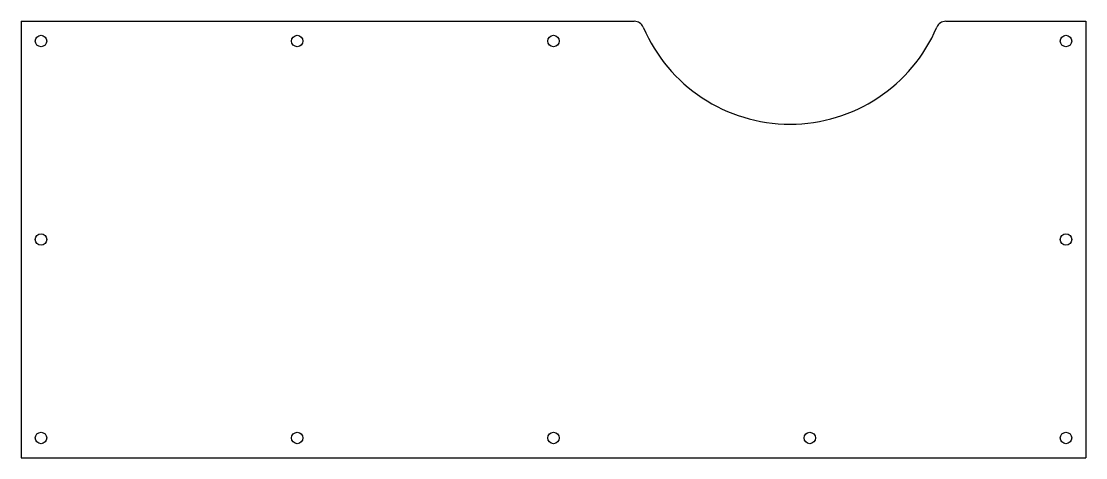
# Model space of a CAD drawing. Extents: x -270 to 270, y -250 to -29.
import ezdxf

# ---------------------------------------------------------------- set-up
doc = ezdxf.new("R2010")
doc.units = 0
doc.layers.add('VISIBLE', color=7, linetype='CONTINUOUS')

msp = doc.modelspace()

# ---------------------------------------------------------------- linework, layer by layer
at = {"layer": 'VISIBLE'}
for p, q in [((-270, -28.89), (40.96, -28.89)), ((-270, -28.89), (-270, -250)), ((199.04, -28.89), (270, -28.89)), ((270, -28.89), (270, -250)), ((-270, -250), (270, -250))]:
    msp.add_line(p, q, dxfattribs=at)
for centre in [(-260, -38.89), (-130, -38.89), (0, -38.89), (260, -38.89), (-260, -139.45), (260, -139.45), (-260, -240), (-130, -240), (0, -240), (130, -240), (260, -240)]:
    msp.add_circle(centre, 2.9, dxfattribs=at)
for centre, radius, start, end in [((40.96, -33.89), 5, 23.2086, 90), ((120, 0), 81, 203.2086, 336.7914), ((199.04, -33.89), 5, 90, 156.7914)]:
    msp.add_arc(centre, radius, start, end, dxfattribs=at)

doc.saveas('drawing.dxf')
